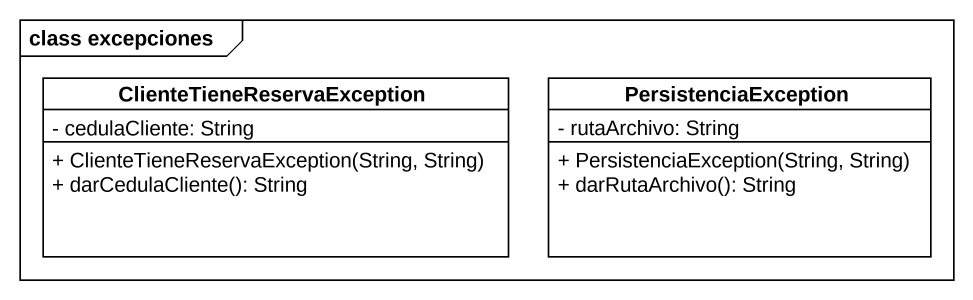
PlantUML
@startuml
mainframe class excepciones
hide circle
hide empty members
skinparam classAttributeIconSize 0
class ClienteTieneReservaException {
  - cedulaCliente: String
  + ClienteTieneReservaException(String, String)
  + darCedulaCliente(): String
}
class PersistenciaException {
  - rutaArchivo: String
  + PersistenciaException(String, String)
  + darRutaArchivo(): String
}
@enduml
